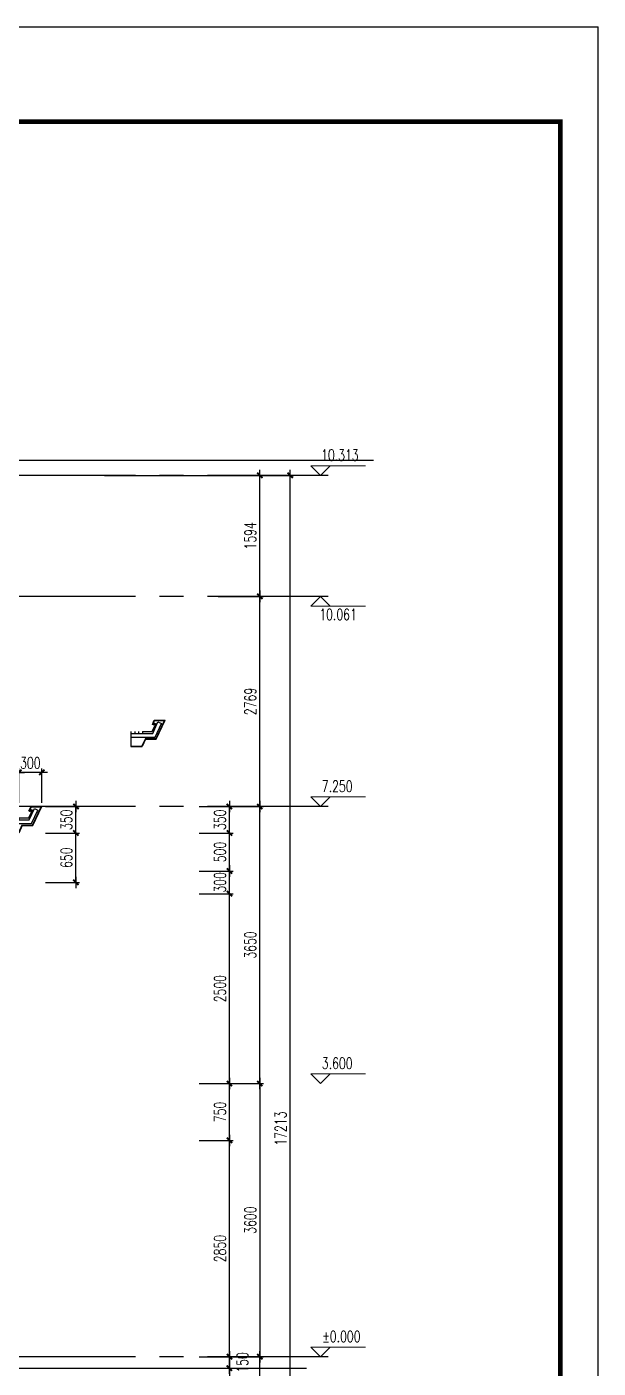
# Model space of a CAD drawing. Extents: x -395226 to -176901, y -140672 to 68263.
# Drawn here: x -307673 to -300140, y -98895 to -81222 of the extents above; entities that cross this region are included whole.
import ezdxf
from ezdxf.enums import TextEntityAlignment as Align

# ---------------------------------------------------------------- set-up
doc = ezdxf.new("R2010")
doc.units = 0
doc.header["$LTSCALE"] = 1000
doc.header["$MEASUREMENT"] = 0
doc.linetypes.add('ACAD_ISO08W100', pattern=[36, 24, -3, 6, -3])
doc.linetypes.add('CENTER', pattern=[50.8, 31.75, -6.35, 6.35, -6.35])
doc.layers.get('0').update_dxf_attribs({"linetype": 'CONTINUOUS'})
doc.layers.get('Defpoints').update_dxf_attribs({"linetype": 'CONTINUOUS'})
for name, color, linetype in [('A-DIM', 201, 'CONTINUOUS'), ('A-DOTE', 8, 'ACAD_ISO08W100'), ('A-FIN-METAL', 150, 'CONTINUOUS'), ('A-LINE', 8, 'CONTINUOUS'), ('A-PUB-DIM', 3, 'CONTINUOUS'), ('A-SITE', 7, 'CONTINUOUS'), ('图框', 7, 'CONTINUOUS')]:
    doc.layers.add(name, color=color, linetype=linetype)
doc.layers.add('A-LEVEL', color=135, linetype='CONTINUOUS', lineweight=0)
doc.styles.add('DIM_FONT', font='SIMPLEX', dxfattribs={"width": 0.7, "bigfont": 'GBCBIG'})
doc.styles.add('TJHZTXT', font='tjromans.shx', dxfattribs={"width": 0.8, "bigfont": 'tjhztxt.shx'})
doc.styles.add('zjz', font='tjromans.shx', dxfattribs={"width": 0.7, "height": 500, "bigfont": 'tjhztxt.shx'})
doc.dimstyles.new('DIM100', dxfattribs={"dimscale": 100, "dimtxt": 3, "dimasz": 0.01, "dimexe": 1, "dimexo": 1, "dimgap": 1, "dimtad": 1, "dimdec": 0, "dimzin": 0, "dimdsep": 46, "dimtxsty": 'DIM_FONT', "dimblk1": '_DIMX', "dimblk2": '_DIMX', "dimsah": 1, "dimcen": 0.01, "dimclrd": 256, "dimclre": 256, "dimclrt": 7, "dimadec": 0, "dimazin": 0, "dimtfac": 1, "dimtdec": 0, "dimtix": 1, "dimtmove": 2, "dimatfit": 3, "dimldrblk": '_DIMX', "dimfxl": 0, "dimtolj": 1, "dimtzin": 5, "dimarcsym": 0})

# ---------------------------------------------------------------- blocks, each defined once
blk = doc.blocks.new('_DIMX')
blk.add_line((-150, 0), (150, 0))
at = {"const_width": 50}
blk.add_lwpolyline([(-70, -70), (70, 70)], dxfattribs=at)
blk = doc.blocks.new('*D1087')
at = {"layer": 'A-PUB-DIM', "lineweight": -2}
for p, q in [((-306650, -87132), (-304151, -87132)), ((-304201, -104345), (-304201, -87133)), ((-306650, -104345), (-304151, -104345))]:
    blk.add_line(p, q, dxfattribs=at)
at = {"layer": 'Defpoints', "color": 0}
for p in [(-306700, -87132), (-304201, -87132), (-306700, -104345)]:
    blk.add_point(p, dxfattribs=at)
at = {"layer": 'A-PUB-DIM', "lineweight": -2, "xscale": 0.5, "yscale": 0.5, "zscale": 0.5}
for p, rotation in [((-304201, -87132), 90), ((-304201, -104345), 270)]:
    blk.add_blockref('_DIMX', p, dxfattribs=dict(at, rotation=rotation))
at = {"layer": 'A-PUB-DIM', "insert": (-304326, -95739), "char_height": 150, "attachment_point": 5, "rotation": 90, "style": 'DIM_FONT'}
blk.add_mtext('\\A1;17213', dxfattribs=at)
blk = doc.blocks.new('*D1028')
at = {"layer": 'A-PUB-DIM', "lineweight": -2}
for p, q in [((-305150, -95145), (-304551, -95145)), ((-304601, -95146), (-304601, -98745)), ((-305150, -98745), (-304551, -98745))]:
    blk.add_line(p, q, dxfattribs=at)
at = {"layer": 'Defpoints', "color": 0}
for p in [(-305200, -95145), (-305200, -98745), (-304601, -98745)]:
    blk.add_point(p, dxfattribs=at)
at = {"layer": 'A-PUB-DIM', "lineweight": -2, "xscale": 0.5, "yscale": 0.5, "zscale": 0.5}
for p, rotation in [((-304601, -95145), 90), ((-304601, -98745), 270)]:
    blk.add_blockref('_DIMX', p, dxfattribs=dict(at, rotation=rotation))
at = {"layer": 'A-PUB-DIM', "insert": (-304726, -96945), "char_height": 150, "attachment_point": 5, "rotation": 90, "style": 'DIM_FONT'}
blk.add_mtext('\\A1;3600', dxfattribs=at)
blk = doc.blocks.new('*D1029')
at = {"layer": 'A-PUB-DIM', "lineweight": -2}
for p, q in [((-305150, -91495), (-304551, -91495)), ((-304601, -95145), (-304601, -91496)), ((-305150, -95145), (-304551, -95145))]:
    blk.add_line(p, q, dxfattribs=at)
at = {"layer": 'Defpoints', "color": 0}
for p in [(-305200, -91495), (-304601, -91495), (-305200, -95145)]:
    blk.add_point(p, dxfattribs=at)
at = {"layer": 'A-PUB-DIM', "lineweight": -2, "xscale": 0.5, "yscale": 0.5, "zscale": 0.5}
for p, rotation in [((-304601, -91495), 90), ((-304601, -95145), 270)]:
    blk.add_blockref('_DIMX', p, dxfattribs=dict(at, rotation=rotation))
at = {"layer": 'A-PUB-DIM', "insert": (-304726, -93320), "char_height": 150, "attachment_point": 5, "rotation": 90, "style": 'DIM_FONT'}
blk.add_mtext('\\A1;3650', dxfattribs=at)
blk = doc.blocks.new('A$C27EA7CCC')
at = {"layer": 'A-LEVEL', "linetype": 'ByBlock'}
blk.add_lwpolyline([(1018, 509), (509, 0), (0, 509), (2880, 509)], dxfattribs=at)
at = {"layer": 'A-LEVEL', "style": 'zjz', "width": 0.7}
for tag, p in [('-6.000（建筑）', (3635, 1346)), ('-6.300（结构）', (3635, 645))]:
    blk.add_attdef(tag, text='', height=600, dxfattribs=at).set_placement(p, align=Align.RIGHT)
blk = doc.blocks.new('*D935')
at = {"layer": 'A-PUB-DIM', "lineweight": -2}
for p, q in [((-305150, -98745), (-304551, -98745)), ((-304601, -102745), (-304601, -98746)), ((-305150, -102745), (-304551, -102745))]:
    blk.add_line(p, q, dxfattribs=at)
at = {"layer": 'Defpoints', "color": 0}
for p in [(-305200, -98745), (-304601, -98745), (-305200, -102745)]:
    blk.add_point(p, dxfattribs=at)
at = {"layer": 'A-PUB-DIM', "lineweight": -2, "xscale": 0.5, "yscale": 0.5, "zscale": 0.5}
for p, rotation in [((-304601, -98745), 90), ((-304601, -102745), 270)]:
    blk.add_blockref('_DIMX', p, dxfattribs=dict(at, rotation=rotation))
at = {"layer": 'A-PUB-DIM', "insert": (-304726, -100745), "char_height": 150, "attachment_point": 5, "rotation": 90, "style": 'DIM_FONT'}
blk.add_mtext('\\A1;4000', dxfattribs=at)
blk = doc.blocks.new('*D941')
at = {"layer": 'A-DIM', "lineweight": -2}
for p, q in [((-305401, -98745), (-304951, -98745)), ((-305001, -98895), (-305001, -98746)), ((-305401, -98895), (-304951, -98895))]:
    blk.add_line(p, q, dxfattribs=at)
at = {"layer": 'Defpoints', "color": 0}
for p in [(-305451, -98745), (-305001, -98745), (-305451, -98895)]:
    blk.add_point(p, dxfattribs=at)
at = {"layer": 'A-DIM', "lineweight": -2, "xscale": 0.5, "yscale": 0.5, "zscale": 0.5}
for p, rotation in [((-305001, -98745), 90), ((-305001, -98895), 270)]:
    blk.add_blockref('_DIMX', p, dxfattribs=dict(at, rotation=rotation))
at = {"layer": 'A-DIM', "insert": (-304829, -98820), "char_height": 150, "attachment_point": 5, "rotation": 90, "style": 'DIM_FONT'}
blk.add_mtext('\\A1;150', dxfattribs=at)
blk = doc.blocks.new('*D945')
at = {"layer": 'A-DIM', "lineweight": -2}
for p, q in [((-305401, -92345), (-304951, -92345)), ((-305001, -92345), (-305001, -92344)), ((-305001, -92645), (-305001, -92345)), ((-305401, -92645), (-304951, -92645)), ((-305001, -92646), (-305001, -92646))]:
    blk.add_line(p, q, dxfattribs=at)
at = {"layer": 'Defpoints', "color": 0}
for p in [(-305451, -92345), (-305001, -92345), (-305451, -92645)]:
    blk.add_point(p, dxfattribs=at)
at = {"layer": 'A-DIM', "lineweight": -2, "xscale": 0.5, "yscale": 0.5, "zscale": 0.5}
for p, rotation in [((-305001, -92345), 270), ((-305001, -92645), 90)]:
    blk.add_blockref('_DIMX', p, dxfattribs=dict(at, rotation=rotation))
at = {"layer": 'A-DIM', "insert": (-305126, -92495), "char_height": 150, "attachment_point": 5, "rotation": 90, "style": 'DIM_FONT'}
blk.add_mtext('\\A1;300', dxfattribs=at)
blk = doc.blocks.new('*D942')
at = {"layer": 'A-DIM', "lineweight": -2}
for p, q in [((-305401, -95895), (-304951, -95895)), ((-305001, -98745), (-305001, -95896)), ((-305401, -98745), (-304951, -98745))]:
    blk.add_line(p, q, dxfattribs=at)
at = {"layer": 'Defpoints', "color": 0}
for p in [(-305451, -95895), (-305001, -95895), (-305451, -98745)]:
    blk.add_point(p, dxfattribs=at)
at = {"layer": 'A-DIM', "lineweight": -2, "xscale": 0.5, "yscale": 0.5, "zscale": 0.5}
for p, rotation in [((-305001, -95895), 90), ((-305001, -98745), 270)]:
    blk.add_blockref('_DIMX', p, dxfattribs=dict(at, rotation=rotation))
at = {"layer": 'A-DIM', "insert": (-305126, -97320), "char_height": 150, "attachment_point": 5, "rotation": 90, "style": 'DIM_FONT'}
blk.add_mtext('\\A1;2850', dxfattribs=at)
blk = doc.blocks.new('*D943')
at = {"layer": 'A-DIM', "lineweight": -2}
for p, q in [((-305401, -95145), (-304951, -95145)), ((-305001, -95895), (-305001, -95146)), ((-305401, -95895), (-304951, -95895))]:
    blk.add_line(p, q, dxfattribs=at)
at = {"layer": 'Defpoints', "color": 0}
for p in [(-305451, -95145), (-305001, -95145), (-305451, -95895)]:
    blk.add_point(p, dxfattribs=at)
at = {"layer": 'A-DIM', "lineweight": -2, "xscale": 0.5, "yscale": 0.5, "zscale": 0.5}
for p, rotation in [((-305001, -95145), 90), ((-305001, -95895), 270)]:
    blk.add_blockref('_DIMX', p, dxfattribs=dict(at, rotation=rotation))
at = {"layer": 'A-DIM', "insert": (-305126, -95520), "char_height": 150, "attachment_point": 5, "rotation": 90, "style": 'DIM_FONT'}
blk.add_mtext('\\A1;750', dxfattribs=at)
blk = doc.blocks.new('*D944')
at = {"layer": 'A-DIM', "lineweight": -2}
for p, q in [((-305401, -92645), (-304951, -92645)), ((-305001, -95145), (-305001, -92646)), ((-305401, -95145), (-304951, -95145))]:
    blk.add_line(p, q, dxfattribs=at)
at = {"layer": 'Defpoints', "color": 0}
for p in [(-305451, -92645), (-305001, -92645), (-305451, -95145)]:
    blk.add_point(p, dxfattribs=at)
at = {"layer": 'A-DIM', "lineweight": -2, "xscale": 0.5, "yscale": 0.5, "zscale": 0.5}
for p, rotation in [((-305001, -92645), 90), ((-305001, -95145), 270)]:
    blk.add_blockref('_DIMX', p, dxfattribs=dict(at, rotation=rotation))
at = {"layer": 'A-DIM', "insert": (-305126, -93895), "char_height": 150, "attachment_point": 5, "rotation": 90, "style": 'DIM_FONT'}
blk.add_mtext('\\A1;2500', dxfattribs=at)
blk = doc.blocks.new('*D947')
at = {"layer": 'A-DIM', "lineweight": -2}
for p, q in [((-305401, -91495), (-304951, -91495)), ((-305001, -91495), (-305001, -91494)), ((-305001, -91845), (-305001, -91495)), ((-305401, -91845), (-304951, -91845)), ((-305001, -91846), (-305001, -91846))]:
    blk.add_line(p, q, dxfattribs=at)
at = {"layer": 'Defpoints', "color": 0}
for p in [(-305451, -91495), (-305001, -91495), (-305451, -91845)]:
    blk.add_point(p, dxfattribs=at)
at = {"layer": 'A-DIM', "lineweight": -2, "xscale": 0.5, "yscale": 0.5, "zscale": 0.5}
for p, rotation in [((-305001, -91495), 270), ((-305001, -91845), 90)]:
    blk.add_blockref('_DIMX', p, dxfattribs=dict(at, rotation=rotation))
at = {"layer": 'A-DIM', "insert": (-305126, -91670), "char_height": 150, "attachment_point": 5, "rotation": 90, "style": 'DIM_FONT'}
blk.add_mtext('\\A1;350', dxfattribs=at)
blk = doc.blocks.new('*D949')
at = {"layer": 'A-PUB-DIM', "lineweight": -2}
for p, q in [((-305150, -88726), (-304551, -88726)), ((-304601, -91495), (-304601, -88727)), ((-305150, -91495), (-304551, -91495))]:
    blk.add_line(p, q, dxfattribs=at)
at = {"layer": 'Defpoints', "color": 0}
for p in [(-305200, -88726), (-304601, -88726), (-305200, -91495)]:
    blk.add_point(p, dxfattribs=at)
at = {"layer": 'A-PUB-DIM', "lineweight": -2, "xscale": 0.5, "yscale": 0.5, "zscale": 0.5}
for p, rotation in [((-304601, -88726), 90), ((-304601, -91495), 270)]:
    blk.add_blockref('_DIMX', p, dxfattribs=dict(at, rotation=rotation))
at = {"layer": 'A-PUB-DIM', "insert": (-304726, -90111), "char_height": 150, "attachment_point": 5, "rotation": 90, "style": 'DIM_FONT'}
blk.add_mtext('\\A1;2769', dxfattribs=at)
blk = doc.blocks.new('*D946')
at = {"layer": 'A-DIM', "lineweight": -2}
for p, q in [((-305401, -91845), (-304951, -91845)), ((-305001, -92345), (-305001, -91846)), ((-305401, -92345), (-304951, -92345))]:
    blk.add_line(p, q, dxfattribs=at)
at = {"layer": 'Defpoints', "color": 0}
for p in [(-305451, -91845), (-305001, -91845), (-305451, -92345)]:
    blk.add_point(p, dxfattribs=at)
at = {"layer": 'A-DIM', "lineweight": -2, "xscale": 0.5, "yscale": 0.5, "zscale": 0.5}
for p, rotation in [((-305001, -91845), 90), ((-305001, -92345), 270)]:
    blk.add_blockref('_DIMX', p, dxfattribs=dict(at, rotation=rotation))
at = {"layer": 'A-DIM', "insert": (-305126, -92095), "char_height": 150, "attachment_point": 5, "rotation": 90, "style": 'DIM_FONT'}
blk.add_mtext('\\A1;500', dxfattribs=at)
blk = doc.blocks.new('*D950')
at = {"layer": 'A-PUB-DIM', "lineweight": -2}
for p, q in [((-305150, -87132), (-304551, -87132)), ((-304601, -88726), (-304601, -87133)), ((-305150, -88726), (-304551, -88726))]:
    blk.add_line(p, q, dxfattribs=at)
at = {"layer": 'Defpoints', "color": 0}
for p in [(-305200, -87132), (-304601, -87132), (-305200, -88726)]:
    blk.add_point(p, dxfattribs=at)
at = {"layer": 'A-PUB-DIM', "lineweight": -2, "xscale": 0.5, "yscale": 0.5, "zscale": 0.5}
for p, rotation in [((-304601, -87132), 90), ((-304601, -88726), 270)]:
    blk.add_blockref('_DIMX', p, dxfattribs=dict(at, rotation=rotation))
at = {"layer": 'A-PUB-DIM', "insert": (-304726, -87929), "char_height": 150, "attachment_point": 5, "rotation": 90, "style": 'DIM_FONT'}
blk.add_mtext('\\A1;1594', dxfattribs=at)
blk = doc.blocks.new('*D963')
at = {"layer": 'A-DIM', "lineweight": -2}
for p, q in [((-307426, -91495), (-306976, -91495)), ((-307026, -91495), (-307026, -91494)), ((-307026, -91845), (-307026, -91495)), ((-307426, -91845), (-306976, -91845)), ((-307026, -91846), (-307026, -91846))]:
    blk.add_line(p, q, dxfattribs=at)
at = {"layer": 'Defpoints', "color": 0}
for p in [(-307476, -91495), (-307026, -91495), (-307476, -91845)]:
    blk.add_point(p, dxfattribs=at)
at = {"layer": 'A-DIM', "lineweight": -2, "xscale": 0.5, "yscale": 0.5, "zscale": 0.5}
for p, rotation in [((-307026, -91495), 270), ((-307026, -91845), 90)]:
    blk.add_blockref('_DIMX', p, dxfattribs=dict(at, rotation=rotation))
at = {"layer": 'A-DIM', "insert": (-307151, -91670), "char_height": 150, "attachment_point": 5, "rotation": 90, "style": 'DIM_FONT'}
blk.add_mtext('\\A1;350', dxfattribs=at)
blk = doc.blocks.new('*D964')
at = {"layer": 'A-DIM', "lineweight": -2}
for p, q in [((-307776, -91445), (-307776, -90995)), ((-307476, -91445), (-307476, -90995)), ((-307777, -91045), (-307777, -91045)), ((-307476, -91045), (-307776, -91045)), ((-307476, -91045), (-307475, -91045))]:
    blk.add_line(p, q, dxfattribs=at)
at = {"layer": 'Defpoints', "color": 0}
for p in [(-307776, -91045), (-307776, -91495), (-307476, -91495)]:
    blk.add_point(p, dxfattribs=at)
at = {"layer": 'A-DIM', "lineweight": -2, "xscale": 0.5, "yscale": 0.5, "zscale": 0.5}
for p, rotation in [((-307776, -91045), 5.546887364472372e-12), ((-307476, -91045), 180.0000000000055)]:
    blk.add_blockref('_DIMX', p, dxfattribs=dict(at, rotation=rotation))
at = {"layer": 'A-DIM', "insert": (-307626, -90920), "char_height": 150, "attachment_point": 5, "style": 'DIM_FONT'}
blk.add_mtext('\\A1;300', dxfattribs=at)
blk = doc.blocks.new('*D965')
at = {"layer": 'A-DIM', "lineweight": -2}
for p, q in [((-307426, -91845), (-306976, -91845)), ((-307026, -92495), (-307026, -91846)), ((-307426, -92495), (-306976, -92495))]:
    blk.add_line(p, q, dxfattribs=at)
at = {"layer": 'Defpoints', "color": 0}
for p in [(-307476, -91845), (-307026, -91845), (-307476, -92495)]:
    blk.add_point(p, dxfattribs=at)
at = {"layer": 'A-DIM', "lineweight": -2, "xscale": 0.5, "yscale": 0.5, "zscale": 0.5}
for p, rotation in [((-307026, -91845), 90), ((-307026, -92495), 270)]:
    blk.add_blockref('_DIMX', p, dxfattribs=dict(at, rotation=rotation))
at = {"layer": 'A-DIM', "insert": (-307151, -92170), "char_height": 150, "attachment_point": 5, "rotation": 90, "style": 'DIM_FONT'}
blk.add_mtext('\\A1;650', dxfattribs=at)
blk = doc.blocks.new('yzysd')
for p, q in [((-183, -100), (-300, 150)), ((-157, 147), (-300, 150)), ((-180, -95), (-292, 145)), ((-160, 142), (-292, 145)), ((-206, 125), (-251, 104)), ((-167, -75), (-251, 104)), ((-136, -25), (-206, 125)), ((-161, 110), (-178, 102)), ((-131, 0), (-178, 102)), ((-166, 108), (-154, 82)), ((-161, 110), (-151, 89)), ((-138, 95), (-160, 142)), ((-132, 92), (-157, 147)), ((-154, 82), (-132, 92)), ((-151, 89), (-138, 95)), ((50, 0), (50, -25)), ((-43, -100), (-183, -100)), ((-40, -95), (-180, -95)), ((150, -75), (-167, -75)), ((150, -25), (-136, -25)), ((0, 0), (-131, 0)), ((-43, -100), (3, -200)), ((-40, -95), (6, -195)), ((0, 0), (0, -25)), ((101, 0), (101, -25)), ((150, 0), (150, -200)), ((150, -200), (3, -200)), ((150, -195), (6, -195))]:
    blk.add_line(p, q)
blk = doc.blocks.new('*D1025')
at = {"layer": 'A-DIM', "lineweight": -2}
for p, q in [((-305401, -98895), (-304951, -98895)), ((-305001, -98896), (-305001, -102745)), ((-305401, -102745), (-304951, -102745))]:
    blk.add_line(p, q, dxfattribs=at)
at = {"layer": 'Defpoints', "color": 0}
for p in [(-305451, -98895), (-305451, -102745), (-305001, -102745)]:
    blk.add_point(p, dxfattribs=at)
at = {"layer": 'A-DIM', "lineweight": -2, "xscale": 0.5, "yscale": 0.5, "zscale": 0.5}
for p, rotation in [((-305001, -98895), 90), ((-305001, -102745), 270)]:
    blk.add_blockref('_DIMX', p, dxfattribs=dict(at, rotation=rotation))
at = {"layer": 'A-DIM', "insert": (-305126, -100820), "char_height": 150, "attachment_point": 5, "rotation": 90, "style": 'DIM_FONT'}
blk.add_mtext('\\A1;3850', dxfattribs=at)
blk = doc.blocks.new('TJAD_TK_A0')
at = {"layer": '图框'}
for p in [(2162, 399.3), (973, -441.7)]:
    blk.add_line(p, (973, 399.3), dxfattribs=at)
at = {"layer": '图框', "const_width": 1.2}
blk.add_lwpolyline([(2152, -431.7), (2152, 389.3), (998, 389.3), (998, -431.7)], close=True, dxfattribs=at)

msp = doc.modelspace()

# ---------------------------------------------------------------- linework, layer by layer
at = {"layer": 'A-DOTE', "linetype": 'CENTER', "ltscale": 0.05}
for p, q in [((-303701.5, -87132.1), (-315926.5, -87132.1)), ((-303701.5, -88726.4), (-311876.5, -88726.4)), ((-303701.5, -91495.4), (-315476.5, -91495.4)), ((-303701.5, -98745.4), (-338801.5, -98745.4))]:
    msp.add_line(p, q, dxfattribs=at)
at = {"layer": 'A-LINE'}
msp.add_line((-339401.5, -86932.1), (-303101.5, -86932.1), dxfattribs=at)
at = {"layer": 'A-SITE', "ltscale": 0.05}
msp.add_lwpolyline([(-308376.5, -98895.4), (-303985.1, -98895.4)], dxfattribs=at)

# ---------------------------------------------------------------- block references
at = {"layer": 'A-FIN-METAL', "xscale": -1}
for p in [(-306149.4, -90506), (-307776.5, -91645.4)]:
    msp.add_blockref('yzysd', p, dxfattribs=at)
at = {"layer": 'A-LEVEL', "linetype": 'ByBlock'}
ref = msp.add_blockref('A$C27EA7CCC', (-303928.8, -87132.1), dxfattribs=dict(at, xscale=0.25, yscale=0.25, zscale=0.25))
ref.add_attrib('-6.000（建筑）', '10.313', dxfattribs={"height": 150, "style": 'TJHZTXT', "width": 0.7}).set_placement((-303297.5, -86939.7), align=Align.RIGHT)
ref = msp.add_blockref('A$C27EA7CCC', (-303928.8, -88726.4), dxfattribs=dict(at, xscale=-0.25, yscale=0.25, zscale=0.25, rotation=180))
ref.add_attrib('-6.000（建筑）', '10.061', dxfattribs={"height": 150, "style": 'TJHZTXT', "width": 0.7}).set_placement((-303321.7, -89040), align=Align.RIGHT)
ref = msp.add_blockref('A$C27EA7CCC', (-303928.8, -91495.4), dxfattribs=dict(at, xscale=0.25, yscale=0.25, zscale=0.25))
ref.add_attrib('-6.000（建筑）', '7.250', dxfattribs={"height": 150, "style": 'TJHZTXT', "width": 0.7}).set_placement((-303378.2, -91303), align=Align.RIGHT)
ref = msp.add_blockref('A$C27EA7CCC', (-303928.8, -95145.4), dxfattribs=dict(at, xscale=0.25, yscale=0.25, zscale=0.25))
ref.add_attrib('-6.000（建筑）', '3.600', dxfattribs={"height": 150, "style": 'TJHZTXT', "width": 0.7}).set_placement((-303378.2, -94953), align=Align.RIGHT)
ref = msp.add_blockref('A$C27EA7CCC', (-303928.8, -98745.4), dxfattribs=dict(at, xscale=0.25, yscale=0.25, zscale=0.25))
ref.add_attrib('-6.000（建筑）', '%%p0.000', dxfattribs={"height": 150, "style": 'TJHZTXT', "width": 0.7}).set_placement((-303273.2, -98553), align=Align.RIGHT)
at = {"layer": '图框', "xscale": 50, "yscale": 50, "zscale": 50, "rotation": 270}
msp.add_blockref('TJAD_TK_A0', (-320104.8, -32572.1), dxfattribs=at)

# ---------------------------------------------------------------- dimensions: what is measured, and where the dimension line sits
at = {"layer": 'A-DIM'}
for p1, p2, distance, picture, middle in [((-307476.5, -91495.4), (-307776.5, -91495.4), -450, '*D964', (-307626.5, -90920.4)), ((-307476.5, -91845.4), (-307476.5, -91495.4), -450, '*D963', (-307151.5, -91670.4)), ((-305451.5, -91845.4), (-305451.5, -91495.4), -450, '*D947', (-305126.5, -91670.4)), ((-307476.5, -92495.4), (-307476.5, -91845.4), -450, '*D965', (-307151.5, -92170.4)), ((-305451.5, -92345.4), (-305451.5, -91845.4), -450, '*D946', (-305126.5, -92095.4)), ((-305451.5, -92645.4), (-305451.5, -92345.4), -450, '*D945', (-305126.5, -92495.4)), ((-305451.5, -95145.4), (-305451.5, -92645.4), -450, '*D944', (-305126.5, -93895.4)), ((-305451.5, -95895.4), (-305451.5, -95145.4), -450, '*D943', (-305126.5, -95520.4)), ((-305451.5, -98745.4), (-305451.5, -95895.4), -450, '*D942', (-305126.5, -97320.4)), ((-305451.5, -98895.4), (-305451.5, -102745.4), 450, '*D1025', (-305126.5, -100820.4))]:
    dim = msp.add_aligned_dim(p1=p1, p2=p2, distance=distance, dimstyle='DIM100', override={"dimscale": 50, "dimclrt": 256}, dxfattribs=at)
    dim.commit()
    dim.dimension.update_dxf_attribs({"geometry": picture, "text_midpoint": middle})
dim = msp.add_linear_dim(base=(-305001.5, -98745.4), p1=(-305451.5, -98895.4), p2=(-305451.5, -98745.4), angle=90, dimstyle='DIM100', override={"dimscale": 50, "dimclrt": 256}, dxfattribs=at)
dim.commit()
dim.dimension.update_dxf_attribs({"geometry": '*D941', "text_midpoint": (-304829, -98820.4), "dimtype": 129})
at = {"layer": 'A-PUB-DIM'}
for base, p1, p2, angle, picture, middle in [((-304201.5, -87132.1), (-306699.6, -104345.4), (-306699.6, -87132.1), 270, '*D1087', (-304326.5, -95738.8)), ((-304601.5, -87132.1), (-305200.1, -88726.4), (-305200.1, -87132.1), 270, '*D950', (-304726.5, -87929.2)), ((-304601.5, -88726.4), (-305200.1, -91495.4), (-305200.1, -88726.4), 270, '*D949', (-304726.5, -90110.9)), ((-304601.5, -91495.4), (-305200.1, -95145.4), (-305200.1, -91495.4), 270, '*D1029', (-304726.5, -93320.4)), ((-304601.5, -98745.4), (-305200.1, -95145.4), (-305200.1, -98745.4), 90, '*D1028', (-304726.5, -96945.4)), ((-304601.5, -98745.4), (-305200.1, -102745.4), (-305200.1, -98745.4), 270, '*D935', (-304726.5, -100745.4))]:
    dim = msp.add_linear_dim(base=base, p1=p1, p2=p2, angle=angle, dimstyle='DIM100', override={"dimscale": 50, "dimclrt": 256}, dxfattribs=at)
    dim.commit()
    dim.dimension.update_dxf_attribs({"geometry": picture, "text_midpoint": middle})

doc.saveas('drawing.dxf')
